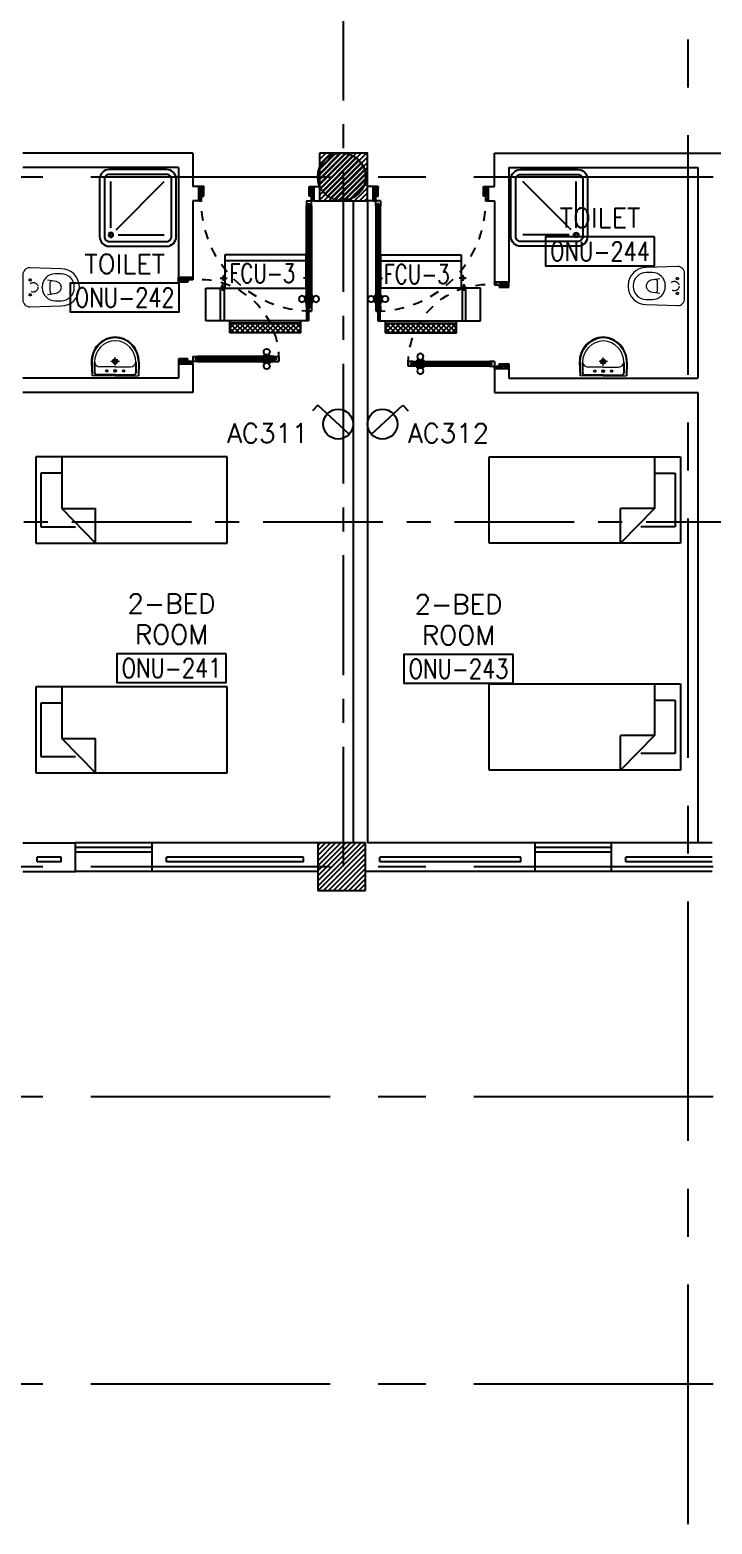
# Model space of a CAD drawing. Extents: x 88808.2 to 88899.2, y 39921.6 to 40001.1.
# Drawn here: x 88868.29 to 88875.42, y 39921.62 to 39937.22 of the extents above; entities that cross this region are included whole.
import ezdxf
from ezdxf.enums import TextEntityAlignment as Align

# ---------------------------------------------------------------- set-up
doc = ezdxf.new("R2010")
doc.units = 0
doc.header["$MEASUREMENT"] = 0
for name, pattern in [('CENTER', [2, 1.25, -0.25, 0.25, -0.25]), ('CENTERX2', [4, 2.5, -0.5, 0.5, -0.5]), ('DASHED', [0.75, 0.5, -0.25]), ('HIDDEN', [0.375, 0.25, -0.125]), ('HIDDEN2', [0.1875, 0.125, -0.0625])]:
    doc.linetypes.add(name, pattern=pattern)
doc.layers.get('0').update_dxf_attribs({"color": 11, "linetype": 'CONTINUOUS'})
for name, color, linetype in [('AXES', 11, 'CENTERX2'), ('AXES1', 11, 'CENTER'), ('COL', 11, 'CONTINUOUS'), ('DOOR', 11, 'CONTINUOUS'), ('E-SOCKETS', 4, 'CONTINUOUS'), ('FCU', 3, 'CONTINUOUS'), ('FIX', 11, 'CONTINUOUS'), ('FUR', 11, 'CONTINUOUS'), ('HAT', 11, 'CONTINUOUS'), ('INSUL', 11, 'CONTINUOUS'), ('RM-BOX', 11, 'CONTINUOUS'), ('RM-NAME', 11, 'CONTINUOUS'), ('RM-NO', 11, 'CONTINUOUS'), ('TEXTN', 2, 'CONTINUOUS'), ('WALL', 11, 'CONTINUOUS'), ('WIN', 11, 'CONTINUOUS')]:
    doc.layers.add(name, color=color, linetype=linetype)
doc.styles.add('ROMANS', font='ROMANS.shx', dxfattribs={"width": 0.6})

# ---------------------------------------------------------------- blocks, each defined once
blk = doc.blocks.new('*X108')
at = {"color": 0}
for p, q in [((193089, 10708), (193542, 11161)), ((193089, 10761), (193488, 11161)), ((193089, 10814), (193435, 11161)), ((193089, 10867), (193382, 11161)), ((193089, 10920), (193329, 11161)), ((193089, 10973), (193276, 11161)), ((193089, 11026), (193223, 11161)), ((193089, 11079), (193170, 11161)), ((193089, 11132), (193117, 11161)), ((193095, 10661), (193589, 11155)), ((193148, 10661), (193589, 11102)), ((193201, 10661), (193589, 11049)), ((193254, 10661), (193589, 10996)), ((193307, 10661), (193589, 10943)), ((193360, 10661), (193589, 10890)), ((193413, 10661), (193589, 10837)), ((193466, 10661), (193589, 10784)), ((193519, 10661), (193589, 10731)), ((193572, 10661), (193589, 10678))]:
    blk.add_line(p, q, dxfattribs=at)
blk = doc.blocks.new('DOOR100')
at = {"layer": 'DOOR', "color": 0, "linetype": 'ByBlock'}
for p, q in [((-76, 1251), (-76, 1301)), ((-76, 1301), (-26, 1301)), ((-26, 1301), (-76, 1301)), ((-59, 1251), (-76, 1251)), ((-59, 1251), (-59, 1271)), ((-43, 1271), (-59, 1271)), ((-43, 1251), (-43, 1271)), ((-26, 1251), (-43, 1251)), ((-26, 1251), (-26, 1301)), ((-92, 1206), (-92, 1141)), ((-83, 1206), (-92, 1206)), ((-83, 1141), (-92, 1141)), ((-83, 1129), (-83, 1219)), ((-76, 1219), (-83, 1219)), ((-83, 1206), (-83, 1141)), ((-76, 1129), (-83, 1129)), ((-26, 1219), (-19, 1219)), ((-26, 1129), (-19, 1129)), ((-19, 1129), (-19, 1219)), ((-19, 1206), (-19, 1141)), ((-19, 1206), (-10, 1206)), ((-19, 1141), (-10, 1141)), ((-10, 1206), (-10, 1141)), ((-76, 200), (-59, 200)), ((-76, 150), (-76, 200)), ((-59, 200), (-59, 180)), ((-59, 180), (-43, 180)), ((-43, 200), (-26, 200)), ((-43, 180), (-43, 200)), ((-26, 200), (-26, 150)), ((-1201, 0), (-1201, 150)), ((-1201, 150), (-1176, 150)), ((-1201, 150), (-1201, 0)), ((-1151, 0), (-1201, 0)), ((-1176, 150), (-1176, 100)), ((-1176, 100), (-1151, 100)), ((-1151, 100), (-1151, 0)), ((-76, 150), (-26, 150)), ((-51, 100), (-51, 0)), ((-26, 100), (-51, 100)), ((-51, 0), (-1, 0)), ((-1, 150), (-26, 150)), ((-26, 150), (-26, 100)), ((-1, 150), (-1, 0))]:
    blk.add_line(p, q, dxfattribs=at)
at = {"layer": 'DOOR', "linetype": 'ByBlock'}
for p, q in [((-76, 1251), (-76, 200)), ((-59, 200), (-59, 1251)), ((-43, 200), (-43, 1251)), ((-26, 200), (-26, 1251))]:
    blk.add_line(p, q, dxfattribs=at)
at = {"layer": 'DOOR', "color": 9, "linetype": 'ByBlock'}
for p, q in [((-1151, 0), (-1201, 114)), ((-1151, 0), (-1201, 40)), ((-1151, 0), (-1164, 100)), ((-51, 0), (-1, 114)), ((-51, 0), (-38, 100)), ((-51, 0), (-1, 40))]:
    blk.add_line(p, q, dxfattribs=at)
at = {"layer": 'DOOR', "color": 0, "linetype": 'ByBlock'}
for centre in [(-125, 1174), (22, 1174)]:
    blk.add_circle(centre, 32.4, dxfattribs=at)
at = {"layer": 'DOOR', "linetype": 'HIDDEN', "ltscale": 0.5}
blk.add_arc((-27, 152), 1149, 89.961, 180.0931, dxfattribs=at)
at = {"layer": 'DOOR', "color": 9, "linetype": 'ByBlock'}
for centre, radius, start, end in [((-1151, 0), 154, 103.7142, 108.8947), ((-1151, 0), 134, 100.72, 111.8402), ((-1151, 0), 94.4, 90, 121.9818), ((-1151, 0), 74.4, 90, 132.2236), ((-1151, 0), 54.4, 90, 156.7926), ((-1151, 0), 34.4, 90, 180), ((-1151, 0), 14.4, 90, 180), ((-51, 0), 94.4, 58.0182, 90), ((-51, 0), 74.4, 47.7764, 90), ((-51, 0), 54.4, 23.2074, 90), ((-51, 0), 34.4, 0, 90), ((-51, 0), 14.4, 0, 90), ((-51, 0), 134, 68.1598, 79.28), ((-51, 0), 114, 64.0838, 77.3774), ((-51, 0), 154, 71.1053, 76.2858)]:
    blk.add_arc(centre, radius, start, end, dxfattribs=at)
blk = doc.blocks.new('DOOR90')
at = {"layer": 'DOOR', "linetype": 'ByBlock'}
for p, q in [((0, 0), (-150, 0)), ((-200, -25), (-1000, -25)), ((-200, -42), (-1000, -42)), ((-200, -58), (-1000, -58)), ((-1000, -75), (-200, -75))]:
    blk.add_line(p, q, dxfattribs=at)
at = {"layer": 'DOOR', "color": 0, "linetype": 'ByBlock'}
for p, q in [((-150, 0), (-150, -25)), ((-150, 0), (0, 0)), ((0, -50), (0, 0)), ((-1050, -25), (-1050, -75)), ((-1050, -75), (-1050, -25)), ((-1000, -25), (-1050, -25)), ((-1000, -75), (-1050, -75)), ((-1020, -42), (-1020, -58)), ((-1000, -42), (-1020, -42)), ((-1000, -58), (-1020, -58)), ((-1000, -25), (-1000, -42)), ((-1000, -58), (-1000, -75)), ((-968, -25), (-968, -18)), ((-878, -18), (-968, -18)), ((-968, -75), (-968, -82)), ((-878, -82), (-968, -82)), ((-955, -18), (-955, -9)), ((-955, -9), (-890, -9)), ((-955, -18), (-890, -18)), ((-955, -82), (-955, -91)), ((-955, -82), (-890, -82)), ((-955, -91), (-890, -91)), ((-890, -18), (-890, -9)), ((-890, -82), (-890, -91)), ((-878, -25), (-878, -18)), ((-878, -75), (-878, -82)), ((-200, -42), (-200, -25)), ((-200, -25), (-150, -25)), ((-180, -42), (-200, -42)), ((-200, -75), (-200, -58)), ((-200, -58), (-180, -58)), ((-150, -75), (-200, -75)), ((-180, -58), (-180, -42)), ((-150, -75), (-150, -25)), ((-150, -25), (-100, -25)), ((-100, -25), (-100, -50)), ((-100, -50), (0, -50)), ((-150, -900), (-150, -875)), ((-150, -875), (-100, -875)), ((0, -900), (-150, -900)), ((-150, -900), (0, -900)), ((-100, -850), (0, -850)), ((-100, -875), (-100, -850)), ((0, -850), (0, -900))]:
    blk.add_line(p, q, dxfattribs=at)
at = {"layer": 'DOOR', "color": 9, "linetype": 'ByBlock'}
for p, q in [((0, -50), (-114, 0)), ((0, -50), (-40, 0)), ((0, -50), (-100, -37)), ((0, -850), (-114, -900)), ((0, -850), (-100, -863)), ((0, -850), (-40, -900))]:
    blk.add_line(p, q, dxfattribs=at)
at = {"layer": 'DOOR', "color": 0, "linetype": 'ByBlock'}
for centre in [(-923, 24), (-923, -124)]:
    blk.add_circle(centre, 32.4, dxfattribs=at)
at = {"layer": 'DOOR', "color": 9, "linetype": 'ByBlock'}
for centre, radius, start, end in [((0, -50), 74.4, 137.7764, 180), ((0, -50), 54.4, 113.2074, 180), ((0, -50), 154, 161.1053, 166.2858), ((0, -50), 134, 158.1598, 169.28), ((0, -50), 114, 154.0838, 167.3774), ((0, -50), 94.4, 148.0182, 180), ((0, -50), 34.4, 90, 180), ((0, -50), 14.4, 90, 180), ((0, -850), 154, 193.7142, 198.8947), ((0, -850), 134, 190.72, 201.8402), ((0, -850), 94.4, 180, 211.9818), ((0, -850), 74.4, 180, 222.2236), ((0, -850), 54.4, 180, 246.7926), ((0, -850), 34.4, 180, 270), ((0, -850), 14.4, 180, 270)]:
    blk.add_arc(centre, radius, start, end, dxfattribs=at)
at = {"layer": 'DOOR', "linetype": 'HIDDEN', "ltscale": 0.5}
blk.add_arc((-222, -50), 828, 178.2701, 275.003, dxfattribs=at)
blk = doc.blocks.new('LAV1')
at = {"layer": 'FIX', "linetype": 'ByBlock', "ltscale": 0.3}
for p, q in [((-280, 210), (-275, 50)), ((-245, 210), (-245, 85)), ((245, 210), (245, 85)), ((280, 210), (275, 50)), ((0, 60), (-220, 60)), ((0, 60), (220, 60))]:
    blk.add_line(p, q, dxfattribs=at)
at = {"layer": 'FIX', "linetype": 'Continuous', "lineweight": 20}
for p, q in [((-275, 210), (-275, 50)), ((275, 210), (275, 50)), ((0, 50), (-275, 50)), ((0, 50), (-252, 50)), ((0, 155), (-181, 155)), ((0, 155), (181, 155)), ((0, 50), (275, 50)), ((0, 50), (252, 50))]:
    blk.add_line(p, q, dxfattribs=at)
at = {"layer": 'FIX', "linetype": 'DASHED', "lineweight": 20, "ltscale": 0.05}
for p, q in [((50, 220), (-50, 220)), ((0, 170), (0, 270)), ((0, 170), (0, 270))]:
    blk.add_line(p, q, dxfattribs=at)
at = {"layer": 'FIX', "lineweight": 20}
for p, q in [((16, 107), (-15, 107)), ((0, 92), (0, 123))]:
    blk.add_line(p, q, dxfattribs=at)
for centre, radius in [((0, 220), 29.5), ((0, 220), 22.5), ((0, 107), 15.5)]:
    blk.add_circle(centre, radius, dxfattribs=at)
at = {"layer": 'FIX', "linetype": 'HIDDEN', "lineweight": 20, "ltscale": 0.05}
for centre in [(-100, 107), (100, 107)]:
    blk.add_circle(centre, 12.4, dxfattribs=at)
at = {"layer": 'FIX', "linetype": 'ByBlock', "ltscale": 0.3}
for centre, radius, start, end in [((7, 220), 287, 91.3776, 182.0064), ((-7, 220), 287, 357.9936, 88.6224), ((-220, 85), 24.9, 179.7021, 269.9486), ((220, 85), 24.9, 270.0514, 0.2979)]:
    blk.add_arc(centre, radius, start, end, dxfattribs=at)
at = {"layer": 'FIX', "linetype": 'Continuous', "lineweight": 20}
for centre, radius, start, end in [((8, 217), 283, 91.6988, 181.351), ((8, 212), 253, 91.7328, 180.4884), ((-8, 217), 283, 358.649, 88.3012), ((-8, 212), 253, 359.5116, 88.2672), ((-179, 222), 66.9, 190.2006, 268.0786), ((179, 222), 66.9, 271.9214, 349.7994)]:
    blk.add_arc(centre, radius, start, end, dxfattribs=at)
blk = doc.blocks.new('SHR1')
at = {"layer": 'FIX'}
for p, q in [((-196, 196), (-700, 700)), ((-143, 218), (-143, 700)), ((-218, 143), (-700, 143))]:
    blk.add_line(p, q, dxfattribs=at)
for points in [[(-825, 125), (-825, 725, -0.414214), (-725, 825), (-125, 825, -0.414214), (-25, 725), (-25, 125, -0.414214), (-125, 25), (-725, 25, -0.414214)], [(-775, 125), (-775, 725, -0.414214), (-725, 775), (-125, 775, -0.414214), (-75, 725), (-75, 125, -0.414214), (-125, 75), (-725, 75, -0.414214)]]:
    blk.add_lwpolyline(points, format="xyb", close=True, dxfattribs=at)
for radius in [25, 15]:
    blk.add_circle((-143, 143), radius, dxfattribs=at)
blk = doc.blocks.new('WC1')
at = {"layer": 'FIX', "lineweight": 20}
for p, q in [((-210, 204), (-538, 194)), ((-727, 5), (-727, -5)), ((-674, 5), (-674, -5)), ((-534, 24), (-540, 0)), ((-540, 0), (-534, -24)), ((-475, 141), (-538, 141)), ((-395, 76), (-490, 60)), ((-339, 5), (-339, -5)), ((-538, -141), (-475, -141)), ((-490, -60), (-395, -76)), ((-538, -194), (-210, -204))]:
    blk.add_line(p, q, dxfattribs=at)
at = {"layer": 'FIX', "linetype": 'Continuous', "lineweight": 20}
blk.add_line((-420, -47), (-420, 45), dxfattribs=at)
at = {"layer": 'FIX', "lineweight": 20}
blk.add_lwpolyline([(-213, -204), (-210, -204, 0.414214), (-137, -131), (-137, 0), (-137, 131, 0.414214), (-210, 204)], format="xyb", dxfattribs=at)
at = {"layer": 'FIX', "linetype": 'HIDDEN2', "lineweight": 20, "ltscale": 0.3}
blk.add_circle((-245, 0), 49.8, dxfattribs=at)
at = {"layer": 'FIX', "linetype": 'HIDDEN', "lineweight": 20, "ltscale": 0.05}
for centre in [(-213, 78), (-213, -77)]:
    blk.add_circle(centre, 11.6, dxfattribs=at)
at = {"layer": 'FIX', "lineweight": 20}
for centre, radius, start, end in [((-538, 5), 189, 90, 180), ((-538, 5), 136, 90, 180), ((-473, -7), 68.2, 128.9242, 152.8468), ((-464, -18), 82, 108.496, 128.9242), ((-475, 5), 136, 360, 90), ((-538, -5), 189, 180, 270), ((-538, -5), 136, 180, 270), ((-473, 7), 68.2, 207.1532, 231.0758), ((-464, 18), 82, 231.0758, 251.504), ((-475, -5), 136, 270, 0)]:
    blk.add_arc(centre, radius, start, end, dxfattribs=at)
at = {"layer": 'FIX', "linetype": 'Continuous', "lineweight": 20}
for centre, start, end in [((-443, 46), 357.6662, 91.6121), ((-442, -46), 268.3879, 2.3338)]:
    blk.add_arc(centre, 22.3, start, end, dxfattribs=at)
blk = doc.blocks.new('*X51')
at = {"color": 0}
for p, q in [((73379, 125458), (73871, 125950)), ((73379, 125511), (73818, 125950)), ((73379, 125564), (73765, 125950)), ((73379, 125617), (73712, 125950)), ((73379, 125670), (73659, 125950)), ((73379, 125723), (73606, 125950)), ((73379, 125776), (73553, 125950)), ((73379, 125829), (73500, 125950)), ((73379, 125882), (73447, 125950)), ((73379, 125935), (73394, 125950)), ((73424, 125450), (73879, 125905)), ((73477, 125450), (73879, 125852)), ((73530, 125450), (73879, 125799)), ((73583, 125450), (73879, 125746)), ((73636, 125450), (73879, 125692)), ((73690, 125450), (73879, 125639)), ((73743, 125450), (73879, 125586)), ((73796, 125450), (73879, 125533)), ((73849, 125450), (73879, 125480))]:
    blk.add_line(p, q, dxfattribs=at)
blk = doc.blocks.new('COL50')
at = {"layer": 'COL'}
blk.add_lwpolyline([(-250, 250), (-250, -250), (250, -250), (250, 250)], close=True, dxfattribs=at)
blk = doc.blocks.new('RM1')
at = {"layer": 'RM-BOX'}
blk.add_lwpolyline([(570, -200), (-570, -200), (-570, -500), (570, -500)], close=True, dxfattribs=at)
at = {"layer": 'RM-NAME', "style": 'ROMANS'}
for tag, p in [('ROOMNAME1', (0, 324)), ('ROOMNAME2', (0, 0))]:
    blk.add_attdef(tag, text='', height=200, dxfattribs=at).set_placement(p, align=Align.MIDDLE)
at = {"layer": 'RM-NO', "style": 'ROMANS', "width": 0.8}
blk.add_attdef('ROOMNO', text='', height=200, dxfattribs=at).set_placement((0, -350), align=Align.MIDDLE)
blk = doc.blocks.new('AH20A')
at = {"layer": 'FUR'}
for p, q in [((0, 0.5), (0, -0.5)), ((1, 0.5), (0, 0.5)), ((0.1358, 0.5), (0.1358, -0.0987)), ((1, -0.5), (1, 0.5)), ((0.1358, 0.3112), (0.0277, 0.3112)), ((0.0277, 0.3112), (0.0277, -0.3087)), ((0.1358, -0.0987), (0.3125, -0.5)), ((0.1358, -0.0987), (0.3125, -0.0987)), ((0.3125, -0.5), (0.3125, -0.0987)), ((0.0277, -0.3087), (0.2076, -0.3087)), ((0, -0.5), (1, -0.5))]:
    blk.add_line(p, q, dxfattribs=at)
blk = doc.blocks.new('*X191')
at = {"color": 0}
for p, q in [((16890, -2467), (16943, -2414)), ((16890, -2520), (16990, -2420)), ((16990, -2565), (16890, -2465)), ((16890, -2573), (16990, -2473)), ((16990, -2512), (16892, -2414)), ((16990, -2459), (16945, -2414)), ((16990, -2619), (16890, -2519)), ((16890, -2626), (16990, -2526)), ((16990, -2672), (16890, -2572)), ((16890, -2679), (16990, -2579)), ((16990, -2725), (16890, -2625)), ((16890, -2732), (16990, -2632)), ((16990, -2778), (16890, -2678)), ((16890, -2785), (16990, -2685)), ((16990, -2831), (16890, -2731)), ((16890, -2838), (16990, -2738)), ((16990, -2884), (16890, -2784)), ((16890, -2891), (16990, -2791)), ((16990, -2937), (16890, -2837)), ((16890, -2944), (16990, -2844)), ((16990, -2990), (16890, -2890)), ((16890, -2997), (16990, -2897)), ((16990, -3043), (16890, -2943)), ((16890, -3050), (16990, -2950)), ((16990, -3096), (16890, -2996)), ((16890, -3103), (16990, -3003)), ((16990, -3149), (16890, -3049)), ((16944, -3155), (16890, -3102)), ((16892, -3155), (16990, -3056)), ((16945, -3155), (16990, -3109))]:
    blk.add_line(p, q, dxfattribs=at)
blk = doc.blocks.new('*X192')
at = {"color": 0}
for p, q in [((16890, -2467), (16943, -2414)), ((16890, -2520), (16990, -2420)), ((16990, -2565), (16890, -2465)), ((16890, -2573), (16990, -2473)), ((16990, -2512), (16892, -2414)), ((16990, -2459), (16945, -2414)), ((16990, -2619), (16890, -2519)), ((16890, -2626), (16990, -2526)), ((16990, -2672), (16890, -2572)), ((16890, -2679), (16990, -2579)), ((16990, -2725), (16890, -2625)), ((16890, -2732), (16990, -2632)), ((16990, -2778), (16890, -2678)), ((16890, -2785), (16990, -2685)), ((16990, -2831), (16890, -2731)), ((16890, -2838), (16990, -2738)), ((16990, -2884), (16890, -2784)), ((16890, -2891), (16990, -2791)), ((16990, -2937), (16890, -2837)), ((16890, -2944), (16990, -2844)), ((16990, -2990), (16890, -2890)), ((16890, -2997), (16990, -2897)), ((16990, -3043), (16890, -2943)), ((16890, -3050), (16990, -2950)), ((16990, -3096), (16890, -2996)), ((16890, -3103), (16990, -3003)), ((16990, -3149), (16890, -3049)), ((16944, -3155), (16890, -3102)), ((16892, -3155), (16990, -3056)), ((16945, -3155), (16990, -3109))]:
    blk.add_line(p, q, dxfattribs=at)

msp = doc.modelspace()

# ---------------------------------------------------------------- hatches: boundary and pattern name
at = {"layer": 'HAT'}
h = msp.add_hatch(dxfattribs=at)
h.set_pattern_fill('ANSI31', color=256, scale=0.3, style=0)
h.set_pattern_definition([(45, (88810.309963, 39892.046226), (-0.026516504, 0.026516504), [])])
h.paths.add_polyline_path([(88871.3003, 39935.6807), (88871.5503, 39935.6807), (88871.5503, 39935.9307, 0.4142136)])
h.paths.add_polyline_path([(88871.5503, 39935.9307), (88871.5503, 39935.6807), (88871.8003, 39935.6807, 0.4142136)])
h.paths.add_polyline_path([(88871.8003, 39935.6807), (88871.5503, 39935.6807), (88871.5503, 39935.4307, 0.4142136)])
h.paths.add_polyline_path([(88871.5503, 39935.6807), (88871.3003, 39935.6807, 0.4142136), (88871.5503, 39935.4307)])

# ---------------------------------------------------------------- linework, layer by layer
at = {"layer": 'AXES'}
for p, q in [((88875.1703, 39921.6153), (88875.1703, 40000.4279)), ((88808.9303, 39935.6796), (88876.9703, 39935.6796)), ((88808.9303, 39928.4796), (88876.9703, 39928.4796)), ((88808.9303, 39926.0796), (88876.9703, 39926.0796)), ((88808.9303, 39923.0796), (88876.9703, 39923.0796))]:
    msp.add_line(p, q, dxfattribs=at)
at = {"layer": 'AXES1'}
for p, q in [((88871.5703, 39928.4796), (88871.5703, 39987.2996)), ((88818.7303, 39932.0796), (88876.9703, 39932.0796))]:
    msp.add_line(p, q, dxfattribs=at)
at = {"layer": 'COL'}
for p, q in [((88871.8003, 39928.7296), (88871.3003, 39928.7296)), ((88871.3003, 39928.7296), (88871.3003, 39928.2296)), ((88871.8003, 39928.2296), (88871.8003, 39928.7296)), ((88871.3003, 39928.2296), (88871.8003, 39928.2296))]:
    msp.add_line(p, q, dxfattribs=at)
at = {"layer": 'E-SOCKETS'}
for p, q in [((88871.3005, 39933.2982), (88871.246, 39933.2397)), ((88871.6284, 39932.9931), (88871.3005, 39933.2982)), ((88871.8621, 39932.9931), (88872.19, 39933.2982)), ((88872.19, 39933.2982), (88872.2445, 39933.2397))]:
    msp.add_line(p, q, dxfattribs=at)
for centre in [(88871.514, 39933.0995), (88871.9765, 39933.0995)]:
    msp.add_circle(centre, 0.1562, dxfattribs=at)
at = {"layer": 'FCU', "color": 6}
for p, q in [((88871.1754, 39934.8652), (88870.3309, 39934.8652)), ((88870.3309, 39934.8652), (88870.3309, 39934.5191)), ((88871.1754, 39934.8652), (88871.1754, 39934.5191)), ((88871.9557, 39934.8652), (88872.8002, 39934.8652)), ((88871.9557, 39934.8652), (88871.9557, 39934.5191)), ((88872.8002, 39934.8652), (88872.8002, 39934.5191)), ((88870.284, 39934.5191), (88871.204, 39934.5191)), ((88870.284, 39934.1762), (88870.284, 39934.5191)), ((88871.204, 39934.5191), (88871.204, 39934.1762)), ((88872.8471, 39934.5191), (88871.9272, 39934.5191)), ((88871.9272, 39934.5191), (88871.9272, 39934.1762)), ((88872.8471, 39934.1762), (88872.8471, 39934.5191)), ((88871.204, 39934.1762), (88870.284, 39934.1762)), ((88871.9272, 39934.1762), (88872.8471, 39934.1762))]:
    msp.add_line(p, q, dxfattribs=at)
at = {"layer": 'FCU', "color": 3}
for p, q in [((88871.1754, 39934.8049), (88870.3309, 39934.8049)), ((88871.1904, 39934.7236), (88871.1754, 39934.7236)), ((88871.1904, 39934.7236), (88871.1904, 39934.6686)), ((88871.9407, 39934.7236), (88871.9557, 39934.7236)), ((88871.9407, 39934.7236), (88871.9407, 39934.6686)), ((88871.9557, 39934.8049), (88872.8002, 39934.8049)), ((88870.281, 39934.6231), (88870.3537, 39934.6231)), ((88870.2955, 39934.5441), (88870.3155, 39934.5441)), ((88870.2955, 39934.5441), (88870.2955, 39934.5191)), ((88870.3009, 39934.6331), (88870.3309, 39934.6331)), ((88870.3009, 39934.6331), (88870.3009, 39934.6131)), ((88870.3009, 39934.6131), (88870.3309, 39934.6131)), ((88870.3055, 39934.5602), (88870.3055, 39934.4919)), ((88870.3155, 39934.5441), (88870.3155, 39934.5191)), ((88870.3159, 39934.6529), (88870.3159, 39934.5962)), ((88871.2253, 39934.6231), (88871.1526, 39934.6231)), ((88871.1904, 39934.6686), (88871.1754, 39934.6686)), ((88871.2054, 39934.6331), (88871.1754, 39934.6331)), ((88871.2054, 39934.6131), (88871.1754, 39934.6131)), ((88871.1904, 39934.6438), (88871.1904, 39934.5962)), ((88871.2054, 39934.6331), (88871.2054, 39934.6131)), ((88871.9058, 39934.6231), (88871.9785, 39934.6231)), ((88871.9257, 39934.6331), (88871.9257, 39934.6131)), ((88871.9257, 39934.6331), (88871.9557, 39934.6331)), ((88871.9257, 39934.6131), (88871.9557, 39934.6131)), ((88871.9407, 39934.6686), (88871.9557, 39934.6686)), ((88871.9407, 39934.6438), (88871.9407, 39934.5962)), ((88872.8502, 39934.6231), (88872.7775, 39934.6231)), ((88872.8302, 39934.6331), (88872.8002, 39934.6331)), ((88872.8302, 39934.6131), (88872.8002, 39934.6131)), ((88872.8152, 39934.6529), (88872.8152, 39934.5962)), ((88872.8356, 39934.5441), (88872.8156, 39934.5441)), ((88872.8156, 39934.5441), (88872.8156, 39934.5191)), ((88872.8256, 39934.5602), (88872.8256, 39934.4919)), ((88872.8302, 39934.6331), (88872.8302, 39934.6131)), ((88872.8356, 39934.5441), (88872.8356, 39934.5191)), ((88870.1316, 39934.1762), (88870.1316, 39934.5191)), ((88870.1316, 39934.5191), (88870.284, 39934.5191)), ((88870.3227, 39934.5191), (88870.3227, 39934.1762)), ((88871.1835, 39934.5191), (88871.1835, 39934.1762)), ((88871.9476, 39934.5191), (88871.9476, 39934.1762)), ((88872.8084, 39934.5191), (88872.8084, 39934.1762)), ((88872.9995, 39934.5191), (88872.8471, 39934.5191)), ((88872.9995, 39934.1762), (88872.9995, 39934.5191)), ((88870.284, 39934.1762), (88870.1316, 39934.1762)), ((88870.3825, 39934.054), (88870.3825, 39934.1762)), ((88871.1238, 39934.154), (88870.3825, 39934.154)), ((88871.1238, 39934.054), (88871.1238, 39934.1762)), ((88872.0073, 39934.054), (88872.0073, 39934.1762)), ((88872.0073, 39934.154), (88872.7486, 39934.154)), ((88872.7486, 39934.054), (88872.7486, 39934.1762)), ((88872.8471, 39934.1762), (88872.9995, 39934.1762)), ((88871.1238, 39934.054), (88870.3825, 39934.054)), ((88872.0073, 39934.054), (88872.7486, 39934.054))]:
    msp.add_line(p, q, dxfattribs=at)
at = {"layer": 'INSUL'}
for p, q in [((88868.3703, 39928.5296), (88868.3703, 39928.5796)), ((88868.6203, 39928.5796), (88868.3703, 39928.5796)), ((88868.6203, 39928.5296), (88868.3703, 39928.5296)), ((88868.6203, 39928.5296), (88868.6203, 39928.5796)), ((88871.1503, 39928.5796), (88869.7203, 39928.5796)), ((88869.7203, 39928.5296), (88869.7203, 39928.5796)), ((88871.1503, 39928.5296), (88869.7203, 39928.5296)), ((88871.1503, 39928.5296), (88871.1503, 39928.5796)), ((88871.9503, 39928.5296), (88871.9503, 39928.5796)), ((88873.4203, 39928.5796), (88871.9503, 39928.5796)), ((88873.4203, 39928.5296), (88871.9503, 39928.5296)), ((88873.4203, 39928.5296), (88873.4203, 39928.5796)), ((88874.5203, 39928.5296), (88874.5203, 39928.5796)), ((88875.4203, 39928.5796), (88874.5203, 39928.5796)), ((88874.5203, 39928.5296), (88874.5203, 39928.5796)), ((88875.4203, 39928.5296), (88874.5203, 39928.5296))]:
    msp.add_line(p, q, dxfattribs=at)
at = {"layer": 'WALL'}
for p, q in [((88869.9953, 39935.9296), (88868.2203, 39935.9296)), ((88869.9953, 39935.9296), (88869.9953, 39935.5796)), ((88873.1453, 39935.9296), (88875.8478, 39935.9296)), ((88873.1453, 39935.5796), (88873.1453, 39935.9296)), ((88869.8453, 39935.7796), (88869.8453, 39934.6296)), ((88873.2953, 39935.7796), (88873.2953, 39934.5796)), ((88875.2703, 39935.7796), (88875.2703, 39933.5796)), ((88870.0597, 39935.5796), (88869.9953, 39935.5796)), ((88870.0597, 39935.5796), (88870.0597, 39935.4296)), ((88871.2597, 39935.5796), (88871.2597, 39935.4296)), ((88871.2597, 39935.5796), (88871.3203, 39935.5796)), ((88871.8808, 39935.5796), (88871.8203, 39935.5796)), ((88871.8808, 39935.5796), (88871.8808, 39935.4296)), ((88873.0808, 39935.5796), (88873.1453, 39935.5796)), ((88873.0808, 39935.5796), (88873.0808, 39935.4296)), ((88870.0597, 39935.4296), (88869.9953, 39935.4296)), ((88869.9953, 39935.4296), (88869.9953, 39934.6296)), ((88871.2597, 39935.4296), (88871.3203, 39935.4296)), ((88871.6703, 39935.4296), (88871.6703, 39928.7296)), ((88871.8808, 39935.4296), (88871.8203, 39935.4296)), ((88871.8203, 39935.4296), (88871.8203, 39928.7296)), ((88873.0808, 39935.4296), (88873.1453, 39935.4296)), ((88873.1453, 39935.4296), (88873.1453, 39934.5796)), ((88875.2703, 39935.4296), (88875.2703, 39933.5796)), ((88869.8453, 39933.7296), (88869.8453, 39933.5796)), ((88869.9953, 39933.7296), (88869.9953, 39933.4296)), ((88873.1453, 39933.6796), (88873.1453, 39933.4296)), ((88873.2953, 39933.6796), (88873.2953, 39933.5796)), ((88875.2703, 39933.4296), (88875.2703, 39928.7296)), ((88868.2203, 39928.7296), (88868.7703, 39928.7296)), ((88868.7703, 39928.4296), (88868.7703, 39928.7296)), ((88871.6703, 39928.7296), (88869.5703, 39928.7296)), ((88869.5703, 39928.4296), (88869.5703, 39928.7296)), ((88873.5703, 39928.7296), (88871.8203, 39928.7296)), ((88873.5703, 39928.4296), (88873.5703, 39928.7296)), ((88874.3703, 39928.4296), (88874.3703, 39928.7296)), ((88875.4203, 39928.7296), (88874.3703, 39928.7296)), ((88874.3703, 39928.4296), (88874.3703, 39928.7296)), ((88868.2203, 39928.4296), (88868.7703, 39928.4296)), ((88871.3003, 39928.4296), (88869.5703, 39928.4296)), ((88873.5703, 39928.4296), (88871.8003, 39928.4296)), ((88875.4203, 39928.4296), (88874.3703, 39928.4296))]:
    msp.add_line(p, q, dxfattribs=at)
at = {"layer": 'WALL', "linetype": 'ByBlock'}
for p, q in [((88869.8453, 39935.7796), (88868.2203, 39935.7796)), ((88873.2953, 39935.7796), (88875.2703, 39935.7796)), ((88874.0627, 39935.7796), (88874.9203, 39935.7796)), ((88869.9953, 39934.6296), (88869.8453, 39934.6296)), ((88873.1453, 39934.5796), (88873.2953, 39934.5796)), ((88869.9953, 39933.7296), (88869.8453, 39933.7296)), ((88873.1453, 39933.6796), (88873.2953, 39933.6796)), ((88869.8453, 39933.5796), (88868.2203, 39933.5796)), ((88873.2953, 39933.5796), (88875.2703, 39933.5796)), ((88874.0627, 39933.5796), (88875.2703, 39933.5796)), ((88869.9953, 39933.4296), (88868.2203, 39933.4296)), ((88873.1453, 39933.4296), (88875.2703, 39933.4296)), ((88874.0627, 39933.4296), (88875.2703, 39933.4296))]:
    msp.add_line(p, q, dxfattribs=at)
at = {"layer": 'WALL'}
msp.add_circle((88871.5503, 39935.6807), 0.25, dxfattribs=at)
at = {"layer": 'WIN'}
for p, q in [((88869.5703, 39928.7296), (88868.7703, 39928.7296)), ((88869.5703, 39928.6796), (88868.7703, 39928.6796)), ((88869.5703, 39928.6296), (88868.7703, 39928.6296)), ((88874.3703, 39928.7296), (88873.5703, 39928.7296)), ((88874.3703, 39928.6796), (88873.5703, 39928.6796)), ((88874.3703, 39928.6296), (88873.5703, 39928.6296)), ((88874.3703, 39928.7296), (88874.0627, 39928.7296)), ((88874.3703, 39928.6796), (88874.0627, 39928.6796)), ((88874.3703, 39928.6296), (88874.0627, 39928.6296)), ((88869.5703, 39928.4296), (88868.7703, 39928.4296)), ((88874.3703, 39928.4296), (88873.5703, 39928.4296)), ((88874.3703, 39928.4296), (88874.0627, 39928.4296))]:
    msp.add_line(p, q, dxfattribs=at)

# ---------------------------------------------------------------- block references
at = {"layer": 'COL', "xscale": 0.001, "yscale": 0.001, "zscale": 0.001}
msp.add_blockref('COL50', (88871.5703, 39935.6796), dxfattribs=at)
msp.add_blockref('COL50', (88871.5703, 39935.6796), dxfattribs=at)
at = {"layer": 'DOOR', "color": 0, "linetype": 'Continuous', "yscale": 0.001, "zscale": 0.001, "rotation": 180}
for p, xscale in [((88871.2608, 39935.5796), -0.001), ((88871.8797, 39935.5796), 0.001)]:
    msp.add_blockref('DOOR100', p, dxfattribs=dict(at, xscale=xscale))
at = {"layer": 'DOOR', "color": 0, "linetype": 'ByBlock', "yscale": 0.001, "zscale": 0.001, "rotation": 180}
for p, xscale in [((88869.8453, 39933.7296), 0.001), ((88873.2953, 39933.6796), -0.001)]:
    msp.add_blockref('DOOR90', p, dxfattribs=dict(at, xscale=xscale))
at = {"layer": 'FCU', "color": 11, "extrusion": (0, 0, -1), "xscale": 0.001000002026557922, "yscale": 0.0009999871253967285, "zscale": -0.001, "rotation": 270}
msp.add_blockref('*X192', (-88867.9689, 39951.0445), dxfattribs=at)
at = {"layer": 'FCU', "color": 11, "xscale": 0.001000002026557922, "yscale": 0.0009999871253967285, "zscale": 0.001, "rotation": 270}
msp.add_blockref('*X191', (88875.1622, 39951.0445), dxfattribs=at)
at = {"layer": 'FIX'}
for name, p, xscale, yscale, zscale in [('SHR1', (88868.9973, 39934.9316), -0.001, 0.001, 0.001), ('SHR1', (88874.1433, 39934.9316), 0.001, 0.001, 0.001), ('WC1', (88875.2703, 39934.5408), 0.001, 0.001, 0.001), ('LAV1', (88869.1848, 39933.5606), 0.0008799999997863779, 0.0008799999997863779, 0.00087999999978), ('LAV1', (88874.2828, 39933.5586), 0.0008799999997863779, 0.0008799999997863779, 0.00087999999978), ('AH20A', (88868.3543, 39932.3064), 2, 0.9, 2), ('AH20A', (88875.0895, 39932.3064), -2, 0.9, 2), ('AH20A', (88868.3543, 39929.9076), 2, 0.9, 2), ('AH20A', (88875.0895, 39929.9381), -2, 0.9, 2)]:
    msp.add_blockref(name, p, dxfattribs=dict(at, xscale=xscale, yscale=yscale, zscale=zscale))
at = {"layer": 'FIX', "xscale": 0.001, "yscale": 0.001, "zscale": 0.001, "rotation": 180}
msp.add_blockref('WC1', (88868.0833, 39934.5276), dxfattribs=at)
at = {"layer": 'HAT', "zscale": 0.001}
for name, p, xscale, yscale in [('*X51', (88797.941, 39809.9798), 0.001, 0.001), ('*X108', (88678.2117, 39917.5686), 0.001000000047497451, 0.0009999999892897904)]:
    msp.add_blockref(name, p, dxfattribs=dict(at, xscale=xscale, yscale=yscale))
at = {"layer": 'RM-NO', "xscale": 0.001, "yscale": 0.001, "zscale": 0.001}
for p, values in [((88874.2486, 39935.2534), {'ROOMNO': 'ONU-244', 'ROOMNAME2': 'TOILET'}), ((88869.2841, 39934.771), {'ROOMNO': 'ONU-242', 'ROOMNAME2': 'TOILET'}), ((88869.7723, 39930.9025), {'ROOMNO': 'ONU-241', 'ROOMNAME2': 'ROOM', 'ROOMNAME1': '2-BED'}), ((88872.7703, 39930.8948), {'ROOMNO': 'ONU-243', 'ROOMNAME2': 'ROOM', 'ROOMNAME1': '2-BED'})]:
    msp.add_blockref('RM1', p, dxfattribs=at).add_auto_attribs(values)

# ---------------------------------------------------------------- texts
at = {"layer": 'E-SOCKETS', "style": 'ROMANS'}
for s, p in [('AC311', (88870.3534, 39932.9048)), ('AC312', (88872.2419, 39932.9048))]:
    msp.add_text(s, height=0.2, dxfattribs=at).set_placement(p)
at = {"layer": 'TEXTN', "style": 'ROMANS', "width": 0.75}
for p in [(88870.377, 39934.5744), (88871.9894, 39934.5652)]:
    msp.add_text('FCU-3', height=0.2, dxfattribs=at).set_placement(p)

doc.saveas('drawing.dxf')
